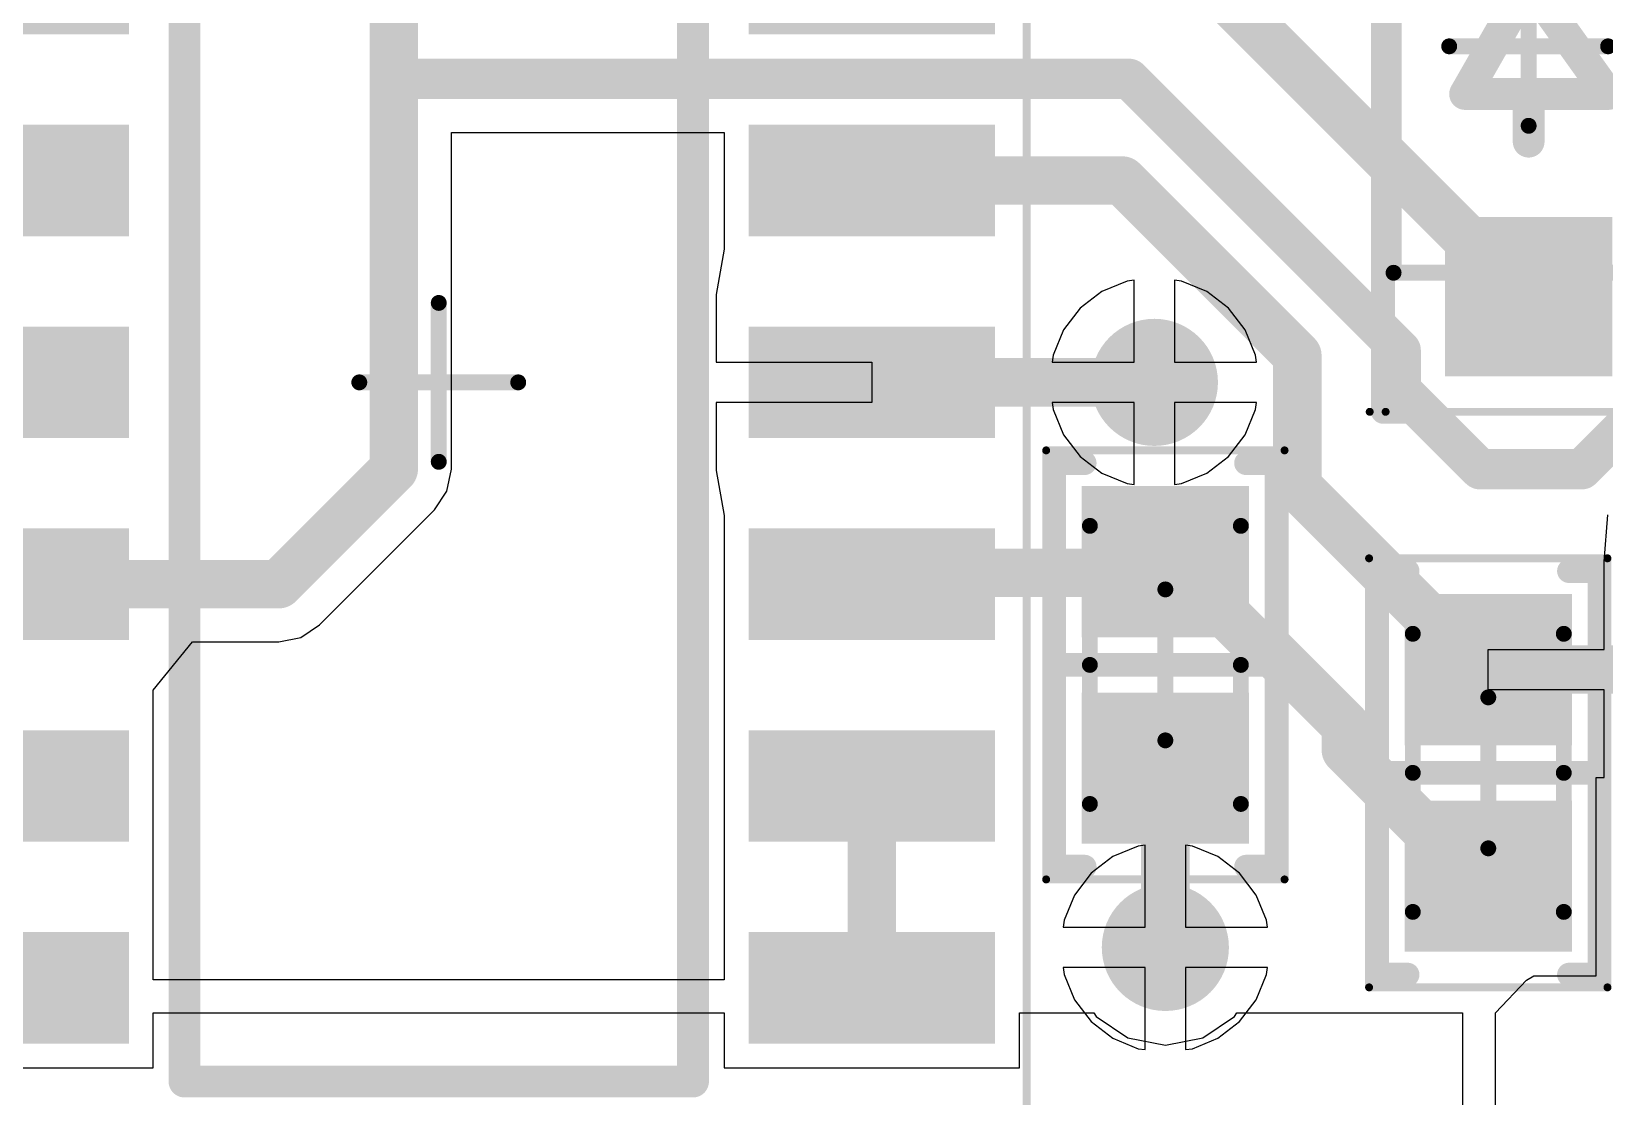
# Model space of a CAD drawing. Header units: millimetres. Extents: x 45 to 209, y 90 to 189.
# Drawn here: x 64.82 to 74.71, y 106.84 to 113.54 of the extents above; entities that cross this region are included whole.
import ezdxf

# ---------------------------------------------------------------- set-up
doc = ezdxf.new("R2010")
doc.units = ezdxf.units.MM
for name, color, linetype in [('BottomLayer', 5, 'Continuous'), ('Mechanical13', 56, 'Continuous'), ('Mechanical15', 56, 'Continuous'), ('MultiLayer', 9, 'Continuous'), ('TopLayer', 1, 'Continuous'), ('TopOverlay', 2, 'Continuous'), ('TopPaste', 8, 'Continuous'), ('TopSolder', 216, 'Continuous'), ('ViaHoleLayer', 16, 'Continuous')]:
    doc.layers.add(name, color=color, linetype=linetype)

# ---------------------------------------------------------------- blocks, each defined once
blk = doc.blocks.new('34355DA5_B1DA_47C2_A88A_ECF82120A4F7_8')
at = {"layer": 'Mechanical15'}
for points, const_width in [([(-3.7, 4.65), (3.7, 4.65)], 0.05), ([(-3.7, -4.65), (-3.7, 4.65)], 0.05), ([(3.7, -4.65), (3.7, 4.65)], 0.05), ([(0, -0.5), (0, 0.5)], 0.1), ([(-0.5, 0), (0.5, 0)], 0.1), ([(-3.7, -4.65), (3.7, -4.65)], 0.05)]:
    blk.add_lwpolyline(points, dxfattribs=dict(at, const_width=const_width))
for points, const_width in [([(-3.7125, 4.65, 1), (-3.6875, 4.65, 1)], 0.025), ([(-3.7125, 4.65, 1), (-3.6875, 4.65, 1)], 0.025), ([(3.6875, 4.65, 1), (3.7125, 4.65, 1)], 0.025), ([(3.6875, 4.65, 1), (3.7125, 4.65, 1)], 0.025), ([(-0.025, 0.5, 1), (0.025, 0.5, 1)], 0.05), ([(-0.525, 0, 1), (-0.475, 0, 1)], 0.05), ([(0.475, 0, 1), (0.525, 0, 1)], 0.05), ([(-0.025, -0.5, 1), (0.025, -0.5, 1)], 0.05), ([(-3.7125, -4.65, 1), (-3.6875, -4.65, 1)], 0.025), ([(-3.7125, -4.65, 1), (-3.6875, -4.65, 1)], 0.025), ([(3.6875, -4.65, 1), (3.7125, -4.65, 1)], 0.025), ([(3.6875, -4.65, 1), (3.7125, -4.65, 1)], 0.025)]:
    blk.add_lwpolyline(points, format="xyb", close=True, dxfattribs=dict(at, const_width=const_width))
at = {"layer": 'TopLayer'}
for points in [[(-2, 3.51), (-2, 4.11), (-3.45, 3.51), (-3.45, 4.11)], [(3.45, 3.51), (3.45, 4.11), (2, 3.51), (2, 4.11)], [(-2, 2.24), (-2, 2.84), (-3.45, 2.24), (-3.45, 2.84)], [(3.45, 2.24), (3.45, 2.84), (2, 2.24), (2, 2.84)], [(-2, 0.97), (-2, 1.57), (-3.45, 0.97), (-3.45, 1.57)], [(3.45, 0.97), (3.45, 1.57), (2, 0.97), (2, 1.57)], [(-2, -0.3), (-2, 0.3), (-3.45, -0.3), (-3.45, 0.3)], [(3.45, -0.3), (3.45, 0.3), (2, -0.3), (2, 0.3)], [(-2, -1.57), (-2, -0.97), (-3.45, -1.57), (-3.45, -0.97)], [(3.45, -1.57), (3.45, -0.97), (2, -1.57), (2, -0.97)], [(-2, -2.84), (-2, -2.24), (-3.45, -2.84), (-3.45, -2.24)], [(3.45, -2.84), (3.45, -2.24), (2, -2.84), (2, -2.24)], [(-2, -4.11), (-2, -3.51), (-3.45, -4.11), (-3.45, -3.51)], [(3.45, -4.11), (3.45, -3.51), (2, -4.11), (2, -3.51)]]:
    blk.add_solid(points, dxfattribs=at)
at = {"layer": 'TopOverlay'}
for points, const_width in [([(-2.6, 4.66, 1), (-2.85, 4.66, 1)], 0.25), ([(-2.9125, 4.66, 1), (-2.7875, 4.66, 1)], 0.125), ([(-2.6625, 4.66, 1), (-2.5375, 4.66, 1)], 0.125), ([(-1.65, 4.4, 1), (-1.55, 4.4, 1)], 0.1), ([(-1.65, 4.4, 1), (-1.55, 4.4, 1)], 0.1), ([(1.55, 4.4, 1), (1.65, 4.4, 1)], 0.1), ([(1.55, 4.4, 1), (1.65, 4.4, 1)], 0.1), ([(-0.3, 3.4, 1), (-0.9, 3.4, 1)], 0.6), ([(-1.05, 3.4, 1), (-0.75, 3.4, 1)], 0.3), ([(-0.45, 3.4, 1), (-0.15, 3.4, 1)], 0.3), ([(-1.65, -4.4, 1), (-1.55, -4.4, 1)], 0.1), ([(-1.65, -4.4, 1), (-1.55, -4.4, 1)], 0.1), ([(1.55, -4.4, 1), (1.65, -4.4, 1)], 0.1), ([(1.55, -4.4, 1), (1.65, -4.4, 1)], 0.1)]:
    blk.add_lwpolyline(points, format="xyb", close=True, dxfattribs=dict(at, const_width=const_width))
at = {"layer": 'TopOverlay', "const_width": 0.2}
for points in [[(-1.6, 4.4), (1.6, 4.4)], [(-1.6, -4.4), (-1.6, 4.4)], [(1.6, -4.4), (1.6, 4.4)], [(-1.6, -4.4), (1.6, -4.4)]]:
    blk.add_lwpolyline(points, dxfattribs=at)
at = {"layer": 'TopPaste'}
for points in [[(-2, 3.51), (-2, 4.11), (-3.45, 3.51), (-3.45, 4.11)], [(3.45, 3.51), (3.45, 4.11), (2, 3.51), (2, 4.11)], [(-2, 2.24), (-2, 2.84), (-3.45, 2.24), (-3.45, 2.84)], [(3.45, 2.24), (3.45, 2.84), (2, 2.24), (2, 2.84)], [(-2, 0.97), (-2, 1.57), (-3.45, 0.97), (-3.45, 1.57)], [(3.45, 0.97), (3.45, 1.57), (2, 0.97), (2, 1.57)], [(-2, -0.3), (-2, 0.3), (-3.45, -0.3), (-3.45, 0.3)], [(3.45, -0.3), (3.45, 0.3), (2, -0.3), (2, 0.3)], [(-2, -1.57), (-2, -0.97), (-3.45, -1.57), (-3.45, -0.97)], [(3.45, -1.57), (3.45, -0.97), (2, -1.57), (2, -0.97)], [(-2, -2.84), (-2, -2.24), (-3.45, -2.84), (-3.45, -2.24)], [(3.45, -2.84), (3.45, -2.24), (2, -2.84), (2, -2.24)], [(-2, -4.11), (-2, -3.51), (-3.45, -4.11), (-3.45, -3.51)], [(3.45, -4.11), (3.45, -3.51), (2, -4.11), (2, -3.51)]]:
    blk.add_solid(points, dxfattribs=at)
at = {"layer": 'TopSolder'}
for points in [[(-1.9492, 3.4592), (-1.9492, 4.1608), (-3.5008, 3.4592), (-3.5008, 4.1608)], [(3.5008, 3.4592), (3.5008, 4.1608), (1.9492, 3.4592), (1.9492, 4.1608)], [(-1.9492, 2.1892), (-1.9492, 2.8908), (-3.5008, 2.1892), (-3.5008, 2.8908)], [(3.5008, 2.1892), (3.5008, 2.8908), (1.9492, 2.1892), (1.9492, 2.8908)], [(-1.9492, 0.9192), (-1.9492, 1.6208), (-3.5008, 0.9192), (-3.5008, 1.6208)], [(3.5008, 0.9192), (3.5008, 1.6208), (1.9492, 0.9192), (1.9492, 1.6208)], [(-1.9492, -0.3508), (-1.9492, 0.3508), (-3.5008, -0.3508), (-3.5008, 0.3508)], [(3.5008, -0.3508), (3.5008, 0.3508), (1.9492, -0.3508), (1.9492, 0.3508)], [(-1.9492, -1.6208), (-1.9492, -0.9192), (-3.5008, -1.6208), (-3.5008, -0.9192)], [(3.5008, -1.6208), (3.5008, -0.9192), (1.9492, -1.6208), (1.9492, -0.9192)], [(-1.9492, -2.8908), (-1.9492, -2.1892), (-3.5008, -2.8908), (-3.5008, -2.1892)], [(3.5008, -2.8908), (3.5008, -2.1892), (1.9492, -2.8908), (1.9492, -2.1892)], [(-1.9492, -4.1608), (-1.9492, -3.4592), (-3.5008, -4.1608), (-3.5008, -3.4592)], [(3.5008, -4.1608), (3.5008, -3.4592), (1.9492, -4.1608), (1.9492, -3.4592)]]:
    blk.add_solid(points, dxfattribs=at)
blk = doc.blocks.new('RES_0603_1608_16')
at = {"layer": 'Mechanical13', "const_width": 0.1}
for points in [[(-0.875, 0.475), (-0.875, -0.475)], [(-0.875, 0.475), (0.875, 0.475)], [(0.875, 0.475), (0.875, -0.475)], [(-0.875, -0.475), (0.875, -0.475)]]:
    blk.add_lwpolyline(points, dxfattribs=at)
at = {"layer": 'Mechanical13', "const_width": 0.05}
for points in [[(-0.9, 0.475, 1), (-0.85, 0.475, 1)], [(-0.9, 0.475, 1), (-0.85, 0.475, 1)], [(0.85, 0.475, 1), (0.9, 0.475, 1)], [(0.85, 0.475, 1), (0.9, 0.475, 1)], [(-0.9, -0.475, 1), (-0.85, -0.475, 1)], [(-0.9, -0.475, 1), (-0.85, -0.475, 1)], [(0.85, -0.475, 1), (0.9, -0.475, 1)], [(0.85, -0.475, 1), (0.9, -0.475, 1)]]:
    blk.add_lwpolyline(points, format="xyb", close=True, dxfattribs=at)
at = {"layer": 'Mechanical15'}
for points, const_width in [([(-1.35, 0.75), (-1.35, -0.75)], 0.05), ([(-1.35, 0.75), (1.35, 0.75)], 0.05), ([(1.35, 0.75), (1.35, -0.75)], 0.05), ([(0, 0.475), (0, -0.475)], 0.1), ([(-0.475, 0), (0.475, 0)], 0.1), ([(-1.35, -0.75), (1.35, -0.75)], 0.05)]:
    blk.add_lwpolyline(points, dxfattribs=dict(at, const_width=const_width))
for points, const_width in [([(-1.3625, 0.75, 1), (-1.3375, 0.75, 1)], 0.025), ([(-1.3625, 0.75, 1), (-1.3375, 0.75, 1)], 0.025), ([(1.3375, 0.75, 1), (1.3625, 0.75, 1)], 0.025), ([(1.3375, 0.75, 1), (1.3625, 0.75, 1)], 0.025), ([(-0.025, 0.475, 1), (0.025, 0.475, 1)], 0.05), ([(-0.5, 0, 1), (-0.45, 0, 1)], 0.05), ([(0.45, 0, 1), (0.5, 0, 1)], 0.05), ([(-0.025, -0.475, 1), (0.025, -0.475, 1)], 0.05), ([(-1.3625, -0.75, 1), (-1.3375, -0.75, 1)], 0.025), ([(-1.3625, -0.75, 1), (-1.3375, -0.75, 1)], 0.025), ([(1.3375, -0.75, 1), (1.3625, -0.75, 1)], 0.025), ([(1.3375, -0.75, 1), (1.3625, -0.75, 1)], 0.025)]:
    blk.add_lwpolyline(points, format="xyb", close=True, dxfattribs=dict(at, const_width=const_width))
at = {"layer": 'TopLayer'}
for points in [[(-0.225, -0.475), (-0.225, 0.475), (-1.075, -0.475), (-1.075, 0.475)], [(1.075, -0.475), (1.075, 0.475), (0.225, -0.475), (0.225, 0.475)]]:
    blk.add_solid(points, dxfattribs=at)
at = {"layer": 'TopOverlay', "const_width": 0.15}
for points in [[(-1.27, 0.7), (-1.27, 0.508)], [(-1.27, 0.7), (1.27, 0.7)], [(0, 0.7), (0, -0.7)], [(1.27, 0.7), (1.27, 0.508)], [(-1.27, -0.508), (-1.27, -0.7)], [(1.27, -0.508), (1.27, -0.7)], [(-1.27, -0.7), (1.27, -0.7)]]:
    blk.add_lwpolyline(points, dxfattribs=at)
at = {"layer": 'TopOverlay', "const_width": 0.075}
for points in [[(-1.3075, 0.7, 1), (-1.2325, 0.7, 1)], [(-1.3075, 0.7, 1), (-1.2325, 0.7, 1)], [(-0.0375, 0.7, 1), (0.0375, 0.7, 1)], [(1.2325, 0.7, 1), (1.3075, 0.7, 1)], [(1.2325, 0.7, 1), (1.3075, 0.7, 1)], [(-1.3075, 0.508, 1), (-1.2325, 0.508, 1)], [(1.2325, 0.508, 1), (1.3075, 0.508, 1)], [(-1.3075, -0.508, 1), (-1.2325, -0.508, 1)], [(1.2325, -0.508, 1), (1.3075, -0.508, 1)], [(-1.3075, -0.7, 1), (-1.2325, -0.7, 1)], [(-1.3075, -0.7, 1), (-1.2325, -0.7, 1)], [(-0.0375, -0.7, 1), (0.0375, -0.7, 1)], [(1.2325, -0.7, 1), (1.3075, -0.7, 1)], [(1.2325, -0.7, 1), (1.3075, -0.7, 1)]]:
    blk.add_lwpolyline(points, format="xyb", close=True, dxfattribs=at)
at = {"layer": 'TopPaste'}
for points in [[(-0.225, -0.475), (-0.225, 0.475), (-1.075, -0.475), (-1.075, 0.475)], [(1.075, -0.475), (1.075, 0.475), (0.225, -0.475), (0.225, 0.475)]]:
    blk.add_solid(points, dxfattribs=at)
at = {"layer": 'TopSolder'}
for points in [[(-0.1742, -0.5258), (-0.1742, 0.5258), (-1.1258, -0.5258), (-1.1258, 0.5258)], [(1.1258, -0.5258), (1.1258, 0.5258), (0.1742, -0.5258), (0.1742, 0.5258)]]:
    blk.add_solid(points, dxfattribs=at)
blk = doc.blocks.new('RES_0603_1608_17')
at = {"layer": 'Mechanical13', "const_width": 0.1}
for points in [[(-0.875, 0.475), (-0.875, -0.475)], [(-0.875, 0.475), (0.875, 0.475)], [(0.875, 0.475), (0.875, -0.475)], [(-0.875, -0.475), (0.875, -0.475)]]:
    blk.add_lwpolyline(points, dxfattribs=at)
at = {"layer": 'Mechanical13', "const_width": 0.05}
for points in [[(-0.9, 0.475, 1), (-0.85, 0.475, 1)], [(-0.9, 0.475, 1), (-0.85, 0.475, 1)], [(0.85, 0.475, 1), (0.9, 0.475, 1)], [(0.85, 0.475, 1), (0.9, 0.475, 1)], [(-0.9, -0.475, 1), (-0.85, -0.475, 1)], [(-0.9, -0.475, 1), (-0.85, -0.475, 1)], [(0.85, -0.475, 1), (0.9, -0.475, 1)], [(0.85, -0.475, 1), (0.9, -0.475, 1)]]:
    blk.add_lwpolyline(points, format="xyb", close=True, dxfattribs=at)
at = {"layer": 'Mechanical15'}
for points, const_width in [([(-1.35, 0.75), (-1.35, -0.75)], 0.05), ([(-1.35, 0.75), (1.35, 0.75)], 0.05), ([(1.35, 0.75), (1.35, -0.75)], 0.05), ([(0, 0.475), (0, -0.475)], 0.1), ([(-0.475, 0), (0.475, 0)], 0.1), ([(-1.35, -0.75), (1.35, -0.75)], 0.05)]:
    blk.add_lwpolyline(points, dxfattribs=dict(at, const_width=const_width))
for points, const_width in [([(-1.3625, 0.75, 1), (-1.3375, 0.75, 1)], 0.025), ([(-1.3625, 0.75, 1), (-1.3375, 0.75, 1)], 0.025), ([(1.3375, 0.75, 1), (1.3625, 0.75, 1)], 0.025), ([(1.3375, 0.75, 1), (1.3625, 0.75, 1)], 0.025), ([(-0.025, 0.475, 1), (0.025, 0.475, 1)], 0.05), ([(-0.5, 0, 1), (-0.45, 0, 1)], 0.05), ([(0.45, 0, 1), (0.5, 0, 1)], 0.05), ([(-0.025, -0.475, 1), (0.025, -0.475, 1)], 0.05), ([(-1.3625, -0.75, 1), (-1.3375, -0.75, 1)], 0.025), ([(-1.3625, -0.75, 1), (-1.3375, -0.75, 1)], 0.025), ([(1.3375, -0.75, 1), (1.3625, -0.75, 1)], 0.025), ([(1.3375, -0.75, 1), (1.3625, -0.75, 1)], 0.025)]:
    blk.add_lwpolyline(points, format="xyb", close=True, dxfattribs=dict(at, const_width=const_width))
at = {"layer": 'TopLayer'}
for points in [[(-0.225, -0.475), (-0.225, 0.475), (-1.075, -0.475), (-1.075, 0.475)], [(1.075, -0.475), (1.075, 0.475), (0.225, -0.475), (0.225, 0.475)]]:
    blk.add_solid(points, dxfattribs=at)
at = {"layer": 'TopOverlay', "const_width": 0.15}
for points in [[(-1.27, 0.7), (-1.27, 0.508)], [(-1.27, 0.7), (1.27, 0.7)], [(0, 0.7), (0, -0.7)], [(1.27, 0.7), (1.27, 0.508)], [(-1.27, -0.508), (-1.27, -0.7)], [(1.27, -0.508), (1.27, -0.7)], [(-1.27, -0.7), (1.27, -0.7)]]:
    blk.add_lwpolyline(points, dxfattribs=at)
at = {"layer": 'TopOverlay', "const_width": 0.075}
for points in [[(-1.3075, 0.7, 1), (-1.2325, 0.7, 1)], [(-1.3075, 0.7, 1), (-1.2325, 0.7, 1)], [(-0.0375, 0.7, 1), (0.0375, 0.7, 1)], [(1.2325, 0.7, 1), (1.3075, 0.7, 1)], [(1.2325, 0.7, 1), (1.3075, 0.7, 1)], [(-1.3075, 0.508, 1), (-1.2325, 0.508, 1)], [(1.2325, 0.508, 1), (1.3075, 0.508, 1)], [(-1.3075, -0.508, 1), (-1.2325, -0.508, 1)], [(1.2325, -0.508, 1), (1.3075, -0.508, 1)], [(-1.3075, -0.7, 1), (-1.2325, -0.7, 1)], [(-1.3075, -0.7, 1), (-1.2325, -0.7, 1)], [(-0.0375, -0.7, 1), (0.0375, -0.7, 1)], [(1.2325, -0.7, 1), (1.3075, -0.7, 1)], [(1.2325, -0.7, 1), (1.3075, -0.7, 1)]]:
    blk.add_lwpolyline(points, format="xyb", close=True, dxfattribs=at)
at = {"layer": 'TopPaste'}
for points in [[(-0.225, -0.475), (-0.225, 0.475), (-1.075, -0.475), (-1.075, 0.475)], [(1.075, -0.475), (1.075, 0.475), (0.225, -0.475), (0.225, 0.475)]]:
    blk.add_solid(points, dxfattribs=at)
at = {"layer": 'TopSolder'}
for points in [[(-0.1742, -0.5258), (-0.1742, 0.5258), (-1.1258, -0.5258), (-1.1258, 0.5258)], [(1.1258, -0.5258), (1.1258, 0.5258), (0.1742, -0.5258), (0.1742, 0.5258)]]:
    blk.add_solid(points, dxfattribs=at)
blk = doc.blocks.new('SOD_123_70')
at = {"layer": 'Mechanical13', "const_width": 0.1}
for points in [[(-1.425, 0.85), (1.425, 0.85)], [(-1.425, 0.85), (-1.425, -0.85)], [(1.425, 0.85), (1.425, -0.85)], [(-1.425, -0.85), (1.425, -0.85)]]:
    blk.add_lwpolyline(points, dxfattribs=at)
at = {"layer": 'Mechanical13', "const_width": 0.05}
for points in [[(-1.45, 0.85, 1), (-1.4, 0.85, 1)], [(-1.45, 0.85, 1), (-1.4, 0.85, 1)], [(1.4, 0.85, 1), (1.45, 0.85, 1)], [(1.4, 0.85, 1), (1.45, 0.85, 1)], [(-1.45, -0.85, 1), (-1.4, -0.85, 1)], [(-1.45, -0.85, 1), (-1.4, -0.85, 1)], [(1.4, -0.85, 1), (1.45, -0.85, 1)], [(1.4, -0.85, 1), (1.45, -0.85, 1)]]:
    blk.add_lwpolyline(points, format="xyb", close=True, dxfattribs=at)
at = {"layer": 'Mechanical15'}
for points, const_width in [([(-2.3, 1), (-2.3, -1)], 0.05), ([(2.3, 1), (2.3, -1)], 0.05), ([(-2.3, 0.9), (2.3, 0.9)], 0.05), ([(0, 0.5), (0, -0.5)], 0.1), ([(-0.5, 0), (0.5, 0)], 0.1), ([(-2.3, -1), (2.3, -1)], 0.05)]:
    blk.add_lwpolyline(points, dxfattribs=dict(at, const_width=const_width))
for points, const_width in [([(-2.3125, 1, 1), (-2.2875, 1, 1)], 0.025), ([(2.2875, 1, 1), (2.3125, 1, 1)], 0.025), ([(-2.3125, 0.9, 1), (-2.2875, 0.9, 1)], 0.025), ([(2.2875, 0.9, 1), (2.3125, 0.9, 1)], 0.025), ([(-0.025, 0.5, 1), (0.025, 0.5, 1)], 0.05), ([(-0.525, 0, 1), (-0.475, 0, 1)], 0.05), ([(0.475, 0, 1), (0.525, 0, 1)], 0.05), ([(-0.025, -0.5, 1), (0.025, -0.5, 1)], 0.05), ([(-2.3125, -1, 1), (-2.2875, -1, 1)], 0.025), ([(-2.3125, -1, 1), (-2.2875, -1, 1)], 0.025), ([(2.2875, -1, 1), (2.3125, -1, 1)], 0.025), ([(2.2875, -1, 1), (2.3125, -1, 1)], 0.025)]:
    blk.add_lwpolyline(points, format="xyb", close=True, dxfattribs=dict(at, const_width=const_width))
at = {"layer": 'TopLayer'}
for points in [[(-1.125, -0.475), (-1.125, 0.475), (-2.025, -0.475), (-2.025, 0.475)], [(2.025, -0.475), (2.025, 0.475), (1.125, -0.475), (1.125, 0.475)]]:
    blk.add_solid(points, dxfattribs=at)
at = {"layer": 'TopOverlay'}
for points, const_width in [([(-2.3, 0.916), (-2.3, 0.675)], 0.15), ([(-2.3, 0.916), (2.286, 0.916)], 0.15), ([(2.286, 0.916), (2.413, 0.916)], 0.15), ([(2.286, 0.916), (2.286, 0.254)], 0.15), ([(2.413, 0.916), (2.413, 0.254)], 0.15), ([(0.4, 0.5), (0.4, -0.5)], 0.2), ([(-0.3, 0.4), (-0.3, -0.5)], 0.2), ([(-0.3, 0.4), (0.4, 0)], 0.2), ([(2.286, 0.254), (2.413, 0.254)], 0.15), ([(-0.6, 0), (-0.3, 0)], 0.2), ([(0.4, 0), (-0.3, -0.5)], 0.2), ([(0.4, 0), (0.6, 0)], 0.2), ([(2.286, -0.254), (2.286, -0.916)], 0.15), ([(2.286, -0.254), (2.413, -0.254)], 0.15), ([(2.413, -0.254), (2.413, -0.916)], 0.15), ([(-2.3, -0.675), (-2.3, -0.916)], 0.15), ([(-2.3, -0.916), (2.286, -0.916)], 0.15), ([(2.286, -0.916), (2.413, -0.916)], 0.15)]:
    blk.add_lwpolyline(points, dxfattribs=dict(at, const_width=const_width))
for points, const_width in [([(-2.3375, 0.916, 1), (-2.2625, 0.916, 1)], 0.075), ([(-2.3375, 0.916, 1), (-2.2625, 0.916, 1)], 0.075), ([(2.2485, 0.916, 1), (2.3235, 0.916, 1)], 0.075), ([(2.2485, 0.916, 1), (2.3235, 0.916, 1)], 0.075), ([(2.2485, 0.916, 1), (2.3235, 0.916, 1)], 0.075), ([(2.3755, 0.916, 1), (2.4505, 0.916, 1)], 0.075), ([(2.3755, 0.916, 1), (2.4505, 0.916, 1)], 0.075), ([(-2.3375, 0.675, 1), (-2.2625, 0.675, 1)], 0.075), ([(0.35, 0.5, 1), (0.45, 0.5, 1)], 0.1), ([(-0.35, 0.4, 1), (-0.25, 0.4, 1)], 0.1), ([(-0.35, 0.4, 1), (-0.25, 0.4, 1)], 0.1), ([(2.2485, 0.254, 1), (2.3235, 0.254, 1)], 0.075), ([(2.2485, 0.254, 1), (2.3235, 0.254, 1)], 0.075), ([(2.3755, 0.254, 1), (2.4505, 0.254, 1)], 0.075), ([(2.3755, 0.254, 1), (2.4505, 0.254, 1)], 0.075), ([(-0.65, 0, 1), (-0.55, 0, 1)], 0.1), ([(-0.35, 0, 1), (-0.25, 0, 1)], 0.1), ([(0.35, 0, 1), (0.45, 0, 1)], 0.1), ([(0.35, 0, 1), (0.45, 0, 1)], 0.1), ([(0.35, 0, 1), (0.45, 0, 1)], 0.1), ([(0.55, 0, 1), (0.65, 0, 1)], 0.1), ([(2.2485, -0.254, 1), (2.3235, -0.254, 1)], 0.075), ([(2.2485, -0.254, 1), (2.3235, -0.254, 1)], 0.075), ([(2.3755, -0.254, 1), (2.4505, -0.254, 1)], 0.075), ([(2.3755, -0.254, 1), (2.4505, -0.254, 1)], 0.075), ([(-0.35, -0.5, 1), (-0.25, -0.5, 1)], 0.1), ([(-0.35, -0.5, 1), (-0.25, -0.5, 1)], 0.1), ([(0.35, -0.5, 1), (0.45, -0.5, 1)], 0.1), ([(-2.3375, -0.675, 1), (-2.2625, -0.675, 1)], 0.075), ([(-2.3375, -0.916, 1), (-2.2625, -0.916, 1)], 0.075), ([(-2.3375, -0.916, 1), (-2.2625, -0.916, 1)], 0.075), ([(2.2485, -0.916, 1), (2.3235, -0.916, 1)], 0.075), ([(2.2485, -0.916, 1), (2.3235, -0.916, 1)], 0.075), ([(2.2485, -0.916, 1), (2.3235, -0.916, 1)], 0.075), ([(2.3755, -0.916, 1), (2.4505, -0.916, 1)], 0.075), ([(2.3755, -0.916, 1), (2.4505, -0.916, 1)], 0.075)]:
    blk.add_lwpolyline(points, format="xyb", close=True, dxfattribs=dict(at, const_width=const_width))
at = {"layer": 'TopPaste'}
for points in [[(-1.125, -0.475), (-1.125, 0.475), (-2.025, -0.475), (-2.025, 0.475)], [(2.025, -0.475), (2.025, 0.475), (1.125, -0.475), (1.125, 0.475)]]:
    blk.add_solid(points, dxfattribs=at)
at = {"layer": 'TopSolder'}
for points in [[(-1.0742, -0.5258), (-1.0742, 0.5258), (-2.0758, -0.5258), (-2.0758, 0.5258)], [(2.0758, -0.5258), (2.0758, 0.5258), (1.0742, -0.5258), (1.0742, 0.5258)]]:
    blk.add_solid(points, dxfattribs=at)

msp = doc.modelspace()

# ---------------------------------------------------------------- linework, layer by layer
at = {"layer": 'BottomLayer'}
for p, q in [((71.711, 111.9701), (71.5519, 111.9042)), ((71.7547, 111.9758), (71.711, 111.9701)), ((71.7547, 111.4599), (71.7547, 111.9758)), ((72.0524, 111.9701), (72.0087, 111.9758)), ((72.0087, 111.9758), (72.0087, 111.4599)), ((72.2115, 111.9042), (72.0524, 111.9701)), ((71.5519, 111.9042), (71.4152, 111.7993)), ((72.3481, 111.7993), (72.2115, 111.9042)), ((71.4152, 111.7993), (71.3104, 111.6627)), ((72.4529, 111.6627), (72.3481, 111.7993)), ((71.3104, 111.6627), (71.2445, 111.5036)), ((72.5188, 111.5036), (72.4529, 111.6627)), ((71.2445, 111.5036), (71.2388, 111.4599)), ((71.2388, 111.4599), (71.7547, 111.4599)), ((72.0087, 111.4599), (72.5246, 111.4599)), ((72.5246, 111.4599), (72.5188, 111.5036)), ((71.7547, 111.2059), (71.2388, 111.2059)), ((71.2388, 111.2059), (71.2445, 111.1622)), ((71.2445, 111.1622), (71.3104, 111.0031)), ((71.7547, 110.69), (71.7547, 111.2059)), ((72.5246, 111.2059), (72.0087, 111.2059)), ((72.0087, 111.2059), (72.0087, 110.69)), ((72.4529, 111.0031), (72.5188, 111.1622)), ((72.5188, 111.1622), (72.5246, 111.2059)), ((71.3104, 111.0031), (71.4152, 110.8664)), ((72.3481, 110.8664), (72.4529, 111.0031)), ((71.4152, 110.8664), (71.5519, 110.7616)), ((72.2115, 110.7616), (72.3481, 110.8664)), ((71.5519, 110.7616), (71.711, 110.6957)), ((71.711, 110.6957), (71.7547, 110.69)), ((72.0087, 110.69), (72.0524, 110.6957)), ((72.0524, 110.6957), (72.2115, 110.7616)), ((71.78, 108.4141), (71.6209, 108.3482)), ((71.8237, 108.4198), (71.78, 108.4141)), ((71.8237, 107.9039), (71.8237, 108.4198)), ((72.1214, 108.4141), (72.0777, 108.4198)), ((72.0777, 108.4198), (72.0777, 107.9039)), ((72.2805, 108.3482), (72.1214, 108.4141)), ((71.6209, 108.3482), (71.4842, 108.2433)), ((72.4171, 108.2433), (72.2805, 108.3482)), ((71.4842, 108.2433), (71.3794, 108.1067)), ((72.522, 108.1067), (72.4171, 108.2433)), ((71.3794, 108.1067), (71.3135, 107.9476)), ((72.5878, 107.9476), (72.522, 108.1067)), ((71.3135, 107.9476), (71.3078, 107.9039)), ((71.3078, 107.9039), (71.8237, 107.9039)), ((72.0777, 107.9039), (72.5936, 107.9039)), ((72.5936, 107.9039), (72.5878, 107.9476)), ((71.8237, 107.6499), (71.3078, 107.6499)), ((71.3078, 107.6499), (71.3135, 107.6062)), ((71.3135, 107.6062), (71.3794, 107.4471)), ((71.8237, 107.134), (71.8237, 107.6499)), ((72.5936, 107.6499), (72.0777, 107.6499)), ((72.0777, 107.6499), (72.0777, 107.134)), ((72.522, 107.4471), (72.5878, 107.6062)), ((72.5878, 107.6062), (72.5936, 107.6499)), ((71.3794, 107.4471), (71.4842, 107.3104)), ((72.4171, 107.3104), (72.522, 107.4471)), ((71.4842, 107.3104), (71.6209, 107.2056)), ((72.2805, 107.2056), (72.4171, 107.3104)), ((71.6209, 107.2056), (71.78, 107.1397)), ((72.1214, 107.1397), (72.2805, 107.2056)), ((71.78, 107.1397), (71.8237, 107.134)), ((72.0777, 107.134), (72.1214, 107.1397))]:
    msp.add_line(p, q, dxfattribs=at)
at = {"layer": 'BottomLayer', "const_width": 0.4}
for points in [[(71.6817, 111.3329, 1), (72.0817, 111.3329, 1)], [(71.7507, 107.7769, 1), (72.1507, 107.7769, 1)]]:
    msp.add_lwpolyline(points, format="xyb", close=True, dxfattribs=at)
at = {"layer": 'MultiLayer', "const_width": 0.4}
for points in [[(71.6817, 111.3329, 1), (72.0817, 111.3329, 1)], [(71.7507, 107.7769, 1), (72.1507, 107.7769, 1)]]:
    msp.add_lwpolyline(points, format="xyb", close=True, dxfattribs=at)
at = {"layer": 'TopLayer'}
for p, q in [((67.458, 110.7862), (67.458, 112.906)), ((67.458, 112.906), (69.1755, 112.906)), ((69.1755, 112.906), (69.1755, 112.1706)), ((69.1755, 112.1706), (69.1247, 111.8869)), ((69.1247, 111.8869), (69.1247, 111.8159)), ((69.1247, 111.8159), (69.1247, 111.4599)), ((69.1247, 111.4599), (70.1037, 111.4599)), ((70.1037, 111.4599), (70.1037, 111.2059)), ((70.1037, 111.2059), (69.1247, 111.2059)), ((69.1247, 111.2059), (69.1247, 110.8498)), ((67.4304, 110.6474), (67.458, 110.7862)), ((67.458, 110.7862), (67.458, 110.7862)), ((69.1247, 110.8498), (69.1247, 110.7789)), ((69.1247, 110.7789), (69.1755, 110.4951)), ((67.3518, 110.5298), (67.4304, 110.6474)), ((66.6285, 109.8065), (67.3518, 110.5298)), ((67.3518, 110.5298), (67.3518, 110.5298)), ((69.1755, 110.4951), (69.1755, 109.5597)), ((74.7117, 110.2046), (74.7356, 110.4995)), ((74.7117, 109.6526), (74.7117, 110.2046)), ((74.7117, 110.2046), (74.7117, 110.2046)), ((66.5108, 109.7279), (66.6285, 109.8065)), ((65.5819, 109.3955), (65.8284, 109.7003)), ((65.8284, 109.7003), (66.3721, 109.7003)), ((66.3721, 109.7003), (66.5108, 109.7279)), ((66.3721, 109.7003), (66.3721, 109.7003)), ((73.9827, 109.3986), (73.9827, 109.6526)), ((73.9827, 109.6526), (74.7117, 109.6526)), ((69.1755, 109.5597), (69.1755, 109.5597)), ((69.1755, 109.5597), (69.1755, 109.2961)), ((65.5819, 109.2961), (65.5819, 109.3955)), ((74.7117, 109.3986), (73.9827, 109.3986)), ((74.7117, 108.8466), (74.7117, 109.3986)), ((65.5819, 108.3309), (65.5819, 109.2961)), ((65.5819, 109.2961), (65.5819, 109.2961)), ((69.1755, 109.2961), (69.1755, 109.2961)), ((69.1755, 109.2961), (69.1755, 108.2897)), ((74.6609, 107.5974), (74.6609, 108.8466)), ((74.6609, 108.8466), (74.7117, 108.8466)), ((65.5819, 108.2897), (65.5819, 108.3309)), ((65.5819, 108.0261), (65.5819, 108.2897)), ((65.5819, 108.2897), (65.5819, 108.2897)), ((69.1755, 108.2897), (69.1755, 108.2897)), ((69.1755, 108.2897), (69.1755, 108.0261)), ((65.5819, 107.5728), (65.5819, 108.0261)), ((65.5819, 108.0261), (65.5819, 108.0261)), ((69.1755, 108.0261), (69.1755, 108.0261)), ((69.1755, 108.0261), (69.1755, 107.5728)), ((74.2227, 107.57), (74.2689, 107.5974)), ((74.2689, 107.5974), (74.6609, 107.5974)), ((69.1755, 107.5728), (65.5819, 107.5728)), ((74.0279, 107.3656), (74.2227, 107.57)), ((65.5819, 107.0197), (65.5819, 107.3656)), ((65.5819, 107.3656), (69.1755, 107.3656)), ((69.1755, 107.3656), (69.1755, 107.0197)), ((71.0319, 107.0197), (71.0319, 107.3656)), ((71.0319, 107.3656), (71.5, 107.3656)), ((71.5, 107.3656), (71.5158, 107.342)), ((71.5158, 107.342), (71.7153, 107.2087)), ((72.186, 107.2087), (72.3856, 107.342)), ((72.3856, 107.342), (72.4013, 107.3656)), ((72.4013, 107.3656), (73.8207, 107.3656)), ((73.8207, 107.3656), (73.8207, 105.5695)), ((74.0279, 105.5695), (74.0279, 107.3656)), ((71.7153, 107.2087), (71.9507, 107.1619)), ((71.9507, 107.1619), (72.186, 107.2087)), ((63.7255, 107.0197), (65.5819, 107.0197)), ((69.1755, 107.0197), (71.0319, 107.0197))]:
    msp.add_line(p, q, dxfattribs=at)
for points, const_width in [([(67.0954, 113.2585), (67.0954, 117.3762)], 0.3048), ([(74.5703, 110.7862), (80.1216, 116.3375)], 0.254), ([(72.2114, 113.8729), (74.2117, 111.8726)], 0.3048), ([(67.0954, 110.7862), (67.0954, 113.2585)], 0.3048), ([(67.0954, 113.2585), (67.1112, 113.2427)], 0.254), ([(67.1112, 113.2427), (71.723, 113.2427)], 0.254), ([(71.723, 113.2427), (73.4315, 111.5342)], 0.254), ([(70.1037, 112.6029), (71.6803, 112.6029)], 0.3048), ([(71.6803, 112.6029), (72.7813, 111.5019)], 0.3048), ([(74.2117, 111.8726), (74.2367, 111.8726)], 0.3048), ([(72.7813, 110.677), (72.7813, 111.5019)], 0.3048), ([(73.4315, 111.2858), (73.4315, 111.5342)], 0.254), ([(70.1037, 111.3329), (71.8817, 111.3329)], 0.3048), ([(73.4315, 111.2858), (73.9311, 110.7862)], 0.254), ([(66.3721, 110.0629), (67.0954, 110.7862)], 0.3048), ([(73.9311, 110.7862), (74.5703, 110.7862)], 0.254), ([(72.7813, 110.677), (73.9327, 109.5256)], 0.3048), ([(70.1037, 110.0629), (70.1747, 110.1339)], 0.3048), ([(70.1747, 110.1339), (71.939, 110.1339)], 0.3048), ([(71.939, 110.1339), (71.9507, 110.1456)], 0.3048), ([(71.9507, 110.2049), (72.0007, 110.2049)], 0.3048), ([(72.0007, 110.2049), (72.5129, 109.6927)], 0.3048), ([(64.6537, 110.0629), (66.3721, 110.0629)], 0.3048), ([(72.5129, 109.6927), (72.5658, 109.6927)], 0.3048), ([(72.5658, 109.6927), (73.0865, 109.172)], 0.3048), ([(73.9327, 109.5256), (74.8867, 109.5256)], 0.3048), ([(73.0865, 109.0189), (73.0865, 109.172)], 0.3048), ([(73.0865, 109.0189), (73.6072, 108.4982)], 0.3048), ([(71.9507, 107.7769), (71.9507, 108.9049)], 0.3048), ([(70.1037, 107.5229), (70.1037, 108.7929)], 0.3048), ([(73.6072, 108.4982), (73.6601, 108.4982)], 0.3048), ([(73.6601, 108.4982), (73.7287, 108.4296)], 0.3048), ([(73.7287, 108.3676), (73.7287, 108.4296)], 0.3048)]:
    msp.add_lwpolyline(points, dxfattribs=dict(at, const_width=const_width))
for points, const_width in [([(67.0192, 113.2585, 1), (67.1716, 113.2585, 1)], 0.1524), ([(67.0192, 113.2585, 1), (67.1716, 113.2585, 1)], 0.1524), ([(67.0319, 113.2585, 1), (67.1589, 113.2585, 1)], 0.127), ([(67.0477, 113.2427, 1), (67.1747, 113.2427, 1)], 0.127), ([(67.0477, 113.2427, 1), (67.1747, 113.2427, 1)], 0.127), ([(71.6595, 113.2427, 1), (71.7865, 113.2427, 1)], 0.127), ([(71.6595, 113.2427, 1), (71.7865, 113.2427, 1)], 0.127), ([(70.0275, 112.6029, 1), (70.1799, 112.6029, 1)], 0.1524), ([(71.6041, 112.6029, 1), (71.7565, 112.6029, 1)], 0.1524), ([(71.6041, 112.6029, 1), (71.7565, 112.6029, 1)], 0.1524), ([(74.1355, 111.8726, 1), (74.2879, 111.8726, 1)], 0.1524), ([(74.1355, 111.8726, 1), (74.2879, 111.8726, 1)], 0.1524), ([(74.1605, 111.8726, 1), (74.3129, 111.8726, 1)], 0.1524), ([(71.6817, 111.3329, 1), (72.0817, 111.3329, 1)], 0.4), ([(72.7051, 111.5019, 1), (72.8575, 111.5019, 1)], 0.1524), ([(72.7051, 111.5019, 1), (72.8575, 111.5019, 1)], 0.1524), ([(73.368, 111.5342, 1), (73.495, 111.5342, 1)], 0.127), ([(73.368, 111.5342, 1), (73.495, 111.5342, 1)], 0.127), ([(70.0275, 111.3329, 1), (70.1799, 111.3329, 1)], 0.1524), ([(71.8055, 111.3329, 1), (71.9579, 111.3329, 1)], 0.1524), ([(73.368, 111.2858, 1), (73.495, 111.2858, 1)], 0.127), ([(73.368, 111.2858, 1), (73.495, 111.2858, 1)], 0.127), ([(67.0192, 110.7862, 1), (67.1716, 110.7862, 1)], 0.1524), ([(67.0192, 110.7862, 1), (67.1716, 110.7862, 1)], 0.1524), ([(73.8676, 110.7862, 1), (73.9946, 110.7862, 1)], 0.127), ([(73.8676, 110.7862, 1), (73.9946, 110.7862, 1)], 0.127), ([(74.5068, 110.7862, 1), (74.6338, 110.7862, 1)], 0.127), ([(74.5068, 110.7862, 1), (74.6338, 110.7862, 1)], 0.127), ([(72.7051, 110.677, 1), (72.8575, 110.677, 1)], 0.1524), ([(72.7051, 110.677, 1), (72.8575, 110.677, 1)], 0.1524), ([(70.0985, 110.1339, 1), (70.2509, 110.1339, 1)], 0.1524), ([(70.0985, 110.1339, 1), (70.2509, 110.1339, 1)], 0.1524), ([(71.8628, 110.1339, 1), (72.0152, 110.1339, 1)], 0.1524), ([(71.8628, 110.1339, 1), (72.0152, 110.1339, 1)], 0.1524), ([(71.8745, 110.2049, 1), (72.0269, 110.2049, 1)], 0.1524), ([(71.8745, 110.1456, 1), (72.0269, 110.1456, 1)], 0.1524), ([(71.9245, 110.2049, 1), (72.0769, 110.2049, 1)], 0.1524), ([(71.9245, 110.2049, 1), (72.0769, 110.2049, 1)], 0.1524), ([(66.2959, 110.0629, 1), (66.4483, 110.0629, 1)], 0.1524), ([(66.2959, 110.0629, 1), (66.4483, 110.0629, 1)], 0.1524), ([(70.0275, 110.0629, 1), (70.1799, 110.0629, 1)], 0.1524), ([(72.4367, 109.6927, 1), (72.5891, 109.6927, 1)], 0.1524), ([(72.4367, 109.6927, 1), (72.5891, 109.6927, 1)], 0.1524), ([(72.4896, 109.6927, 1), (72.642, 109.6927, 1)], 0.1524), ([(72.4896, 109.6927, 1), (72.642, 109.6927, 1)], 0.1524), ([(73.8565, 109.5256, 1), (74.0089, 109.5256, 1)], 0.1524), ([(73.8565, 109.5256, 1), (74.0089, 109.5256, 1)], 0.1524), ([(73.0103, 109.172, 1), (73.1627, 109.172, 1)], 0.1524), ([(73.0103, 109.172, 1), (73.1627, 109.172, 1)], 0.1524), ([(73.0103, 109.0189, 1), (73.1627, 109.0189, 1)], 0.1524), ([(73.0103, 109.0189, 1), (73.1627, 109.0189, 1)], 0.1524), ([(71.8745, 108.9049, 1), (72.0269, 108.9049, 1)], 0.1524), ([(70.0275, 108.7929, 1), (70.1799, 108.7929, 1)], 0.1524), ([(73.531, 108.4982, 1), (73.6834, 108.4982, 1)], 0.1524), ([(73.531, 108.4982, 1), (73.6834, 108.4982, 1)], 0.1524), ([(73.5839, 108.4982, 1), (73.7363, 108.4982, 1)], 0.1524), ([(73.5839, 108.4982, 1), (73.7363, 108.4982, 1)], 0.1524), ([(73.6525, 108.4296, 1), (73.8049, 108.4296, 1)], 0.1524), ([(73.6525, 108.4296, 1), (73.8049, 108.4296, 1)], 0.1524), ([(73.6525, 108.3676, 1), (73.8049, 108.3676, 1)], 0.1524), ([(71.7507, 107.7769, 1), (72.1507, 107.7769, 1)], 0.4), ([(71.8745, 107.7769, 1), (72.0269, 107.7769, 1)], 0.1524), ([(70.0275, 107.5229, 1), (70.1799, 107.5229, 1)], 0.1524)]:
    msp.add_lwpolyline(points, format="xyb", close=True, dxfattribs=dict(at, const_width=const_width))
at = {"layer": 'ViaHoleLayer', "const_width": 0.2}
for points in [[(71.7817, 111.3329, 1), (71.9817, 111.3329, 1)], [(71.8507, 107.7769, 1), (72.0507, 107.7769, 1)]]:
    msp.add_lwpolyline(points, format="xyb", close=True, dxfattribs=at)

# ---------------------------------------------------------------- block references
msp.add_blockref('34355DA5_B1DA_47C2_A88A_ECF82120A4F7_8', (67.3787, 111.3329))
at = {"rotation": 90}
for name, p in [('SOD_123_70', (74.2367, 113.4476)), ('RES_0603_1608_16', (71.9507, 109.5549)), ('RES_0603_1608_17', (73.9827, 108.8756))]:
    msp.add_blockref(name, p, dxfattribs=at)

doc.saveas('drawing.dxf')
